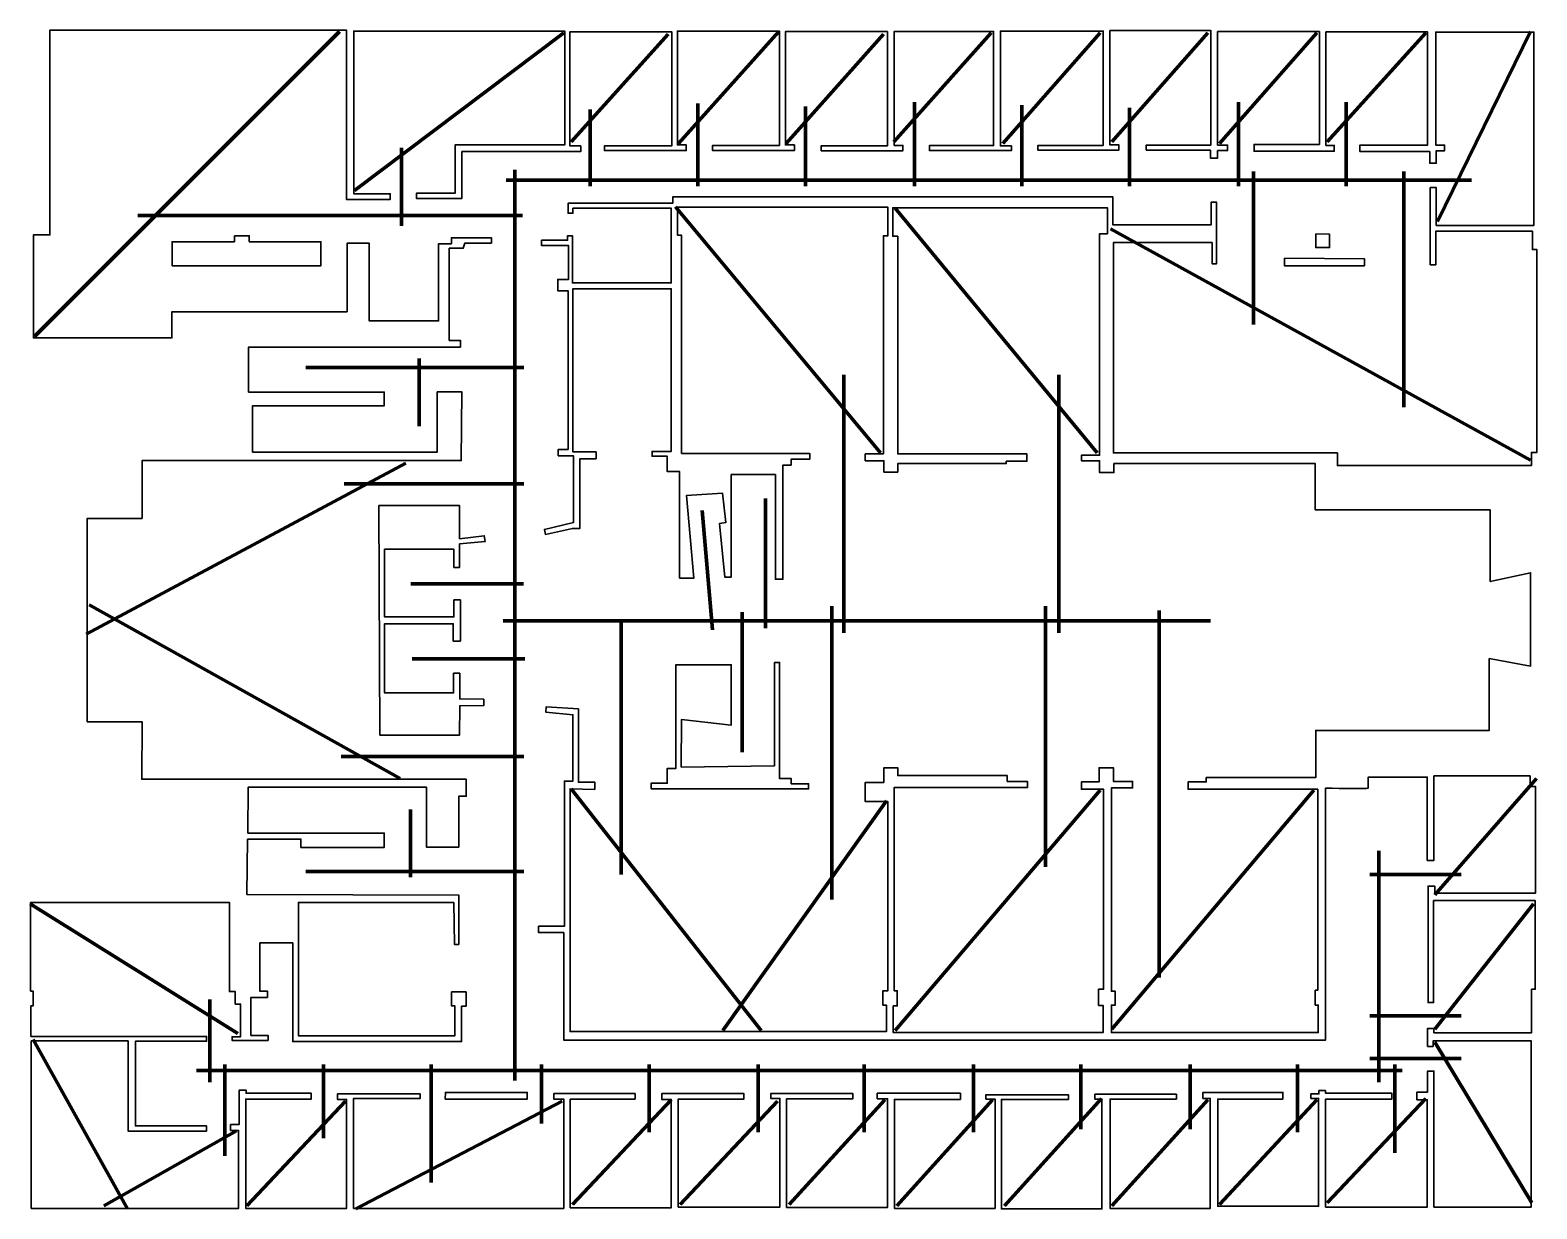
# Model space of a CAD drawing. Header units: inches. Extents: x 56 to 236, y 27 to 168.
import ezdxf

# ---------------------------------------------------------------- set-up
doc = ezdxf.new("R2010")
doc.units = ezdxf.units.IN
doc.header["$MEASUREMENT"] = 0
doc.layers.add('Layer 2', color=7, linetype='Continuous')
doc.layers.add('Layer 3', color=7, linetype='Continuous')

msp = doc.modelspace()

# ---------------------------------------------------------------- linework, layer by layer
at = {"layer": 'Layer 2', "color": 1, "lineweight": 35}
for points in [[(80.02, 143.71), (81.79, 143.71), (81.79, 143), (90.37, 143), (90.37, 140.12), (72.55, 140.12), (72.55, 143), (80.02, 143), (80.02, 143.71)], [(209.43, 143.94), (209.43, 142.3), (211.08, 142.3), (211.08, 143.89), (209.43, 143.94)], [(205.67, 141.01), (205.67, 140.12), (215.25, 140.12), (215.25, 140.95), (205.67, 141.01)], [(129.88, 77.51), (129.88, 78.18), (131.82, 78.18), (131.82, 79.95), (132.86, 79.95), (132.86, 92.37), (139.47, 92.37), (139.47, 85.14), (133.5, 85.79), (133.49, 80.11), (144.66, 80.27), (144.65, 92.65), (145.26, 92.65), (145.26, 78.73), (146.66, 78.73), (146.66, 78.12), (148.73, 78.12), (148.73, 77.5), (129.88, 77.51)], [(105.22, 40.38), (115.05, 40.38), (115.05, 41.17), (105.26, 41.17), (105.22, 40.38)]]:
    msp.add_lwpolyline(points, dxfattribs=at)
for points, knots in [([(123.16, 77.42), (123.16, 77.42), (123.16, 78.3), (123.16, 78.3), (123.16, 78.3), (121.18, 78.3), (121.18, 78.3), (121.18, 78.3), (121.18, 87.07), (121.18, 87.07), (121.18, 87.07), (117.34, 87.34), (117.34, 87.34), (117.34, 87.34), (117.3, 86.68), (117.3, 86.68), (117.3, 86.68), (120.52, 86.37), (120.52, 86.37), (120.52, 86.37), (120.52, 78.43), (120.52, 78.43), (120.52, 78.43), (119.5, 78.43), (119.5, 78.43), (119.5, 78.43), (119.5, 61.06), (119.5, 61.06), (119.5, 61.06), (116.42, 61.06), (116.42, 61.06), (116.42, 61.06), (116.42, 60.31), (116.42, 60.31), (116.42, 60.31), (119.42, 60.31), (119.42, 60.31), (119.42, 60.31), (119.42, 47.43), (119.42, 47.43), (119.42, 47.43), (210.61, 47.43), (210.61, 47.43), (210.61, 47.43), (210.61, 77.59), (210.61, 77.59), (210.61, 77.59), (215.72, 77.46), (215.72, 77.59), (215.72, 77.73), (215.72, 78.92), (215.72, 78.92), (215.72, 78.92), (222.78, 78.92), (222.78, 78.92), (222.78, 78.92), (222.78, 68.95), (222.78, 68.95), (222.78, 68.95), (223.57, 68.95), (223.57, 68.95), (223.57, 68.95), (223.57, 79.05), (223.57, 79.05), (223.57, 79.05), (235.08, 79.05), (235.08, 79.05), (235.08, 79.05), (235.08, 77.77), (235.08, 77.77), (235.08, 77.77), (235.74, 77.77), (235.74, 77.77), (235.74, 77.77), (235.74, 65.03), (235.74, 65.03), (235.74, 65.03), (223.66, 65.03), (223.66, 65.03), (223.66, 65.03), (223.66, 65.86), (223.66, 65.86), (223.66, 65.86), (222.87, 65.86), (222.87, 65.86), (222.87, 65.86), (222.87, 51.93), (222.87, 51.93), (222.87, 51.93), (223.53, 51.93), (223.53, 51.93), (223.53, 51.93), (223.53, 64.14), (223.53, 64.14), (223.53, 64.14), (235.7, 64.14), (235.7, 64.14), (235.7, 64.14), (235.7, 53.52), (235.7, 53.52), (235.7, 53.52), (235.26, 53.52), (235.26, 53.52), (235.26, 53.52), (235.26, 48.31), (235.26, 48.31), (235.26, 48.31), (223.57, 48.31), (223.57, 48.31), (223.57, 48.31), (223.57, 48.84), (223.57, 48.84), (223.57, 48.84), (222.82, 48.84), (222.82, 48.84), (222.82, 48.84), (222.82, 46.68), (222.82, 46.68), (222.82, 46.68), (223.48, 46.68), (223.48, 46.68), (223.48, 46.68), (223.48, 47.34), (223.48, 47.34), (223.48, 47.34), (235.21, 47.34), (235.21, 47.34), (235.21, 47.34), (235.21, 27.45), (235.21, 27.45), (235.21, 27.45), (223.57, 27.45), (223.57, 27.45), (223.57, 27.45), (223.57, 43.73), (223.57, 43.73), (223.57, 43.73), (222.82, 43.73), (222.82, 43.73), (222.82, 43.73), (222.82, 41.21), (222.82, 41.21), (222.82, 41.21), (221.54, 41.21), (221.54, 41.21), (221.54, 41.21), (221.54, 40.29), (221.54, 40.29), (221.54, 40.29), (222.78, 40.29), (222.78, 40.29), (222.78, 40.29), (222.78, 27.45), (222.78, 27.45), (222.78, 27.45), (210.61, 27.45), (210.61, 27.45), (210.61, 27.45), (210.61, 40.38), (210.61, 40.38), (210.61, 40.38), (218.55, 40.38), (218.55, 40.38), (218.55, 40.38), (218.55, 41.08), (218.55, 41.08), (218.55, 41.08), (210.61, 41.08), (210.61, 41.08), (210.61, 41.08), (210.61, 41.39), (210.61, 41.39), (210.61, 41.39), (209.81, 41.39), (209.81, 41.39), (209.81, 41.39), (209.81, 40.99), (209.81, 40.99), (209.81, 40.99), (208.84, 40.99), (208.84, 40.99), (208.84, 40.99), (208.84, 40.46), (208.84, 40.46), (208.84, 40.46), (209.77, 40.46), (209.77, 40.46), (209.77, 40.46), (209.77, 27.54), (209.77, 27.54), (209.77, 27.54), (197.69, 27.54), (197.69, 27.54), (197.69, 27.54), (197.69, 40.38), (197.69, 40.38), (197.69, 40.38), (205.49, 40.38), (205.49, 40.38), (205.49, 40.38), (205.49, 41.17), (205.49, 41.17), (205.49, 41.17), (195.92, 41.17), (195.92, 41.17), (195.92, 41.17), (195.92, 40.46), (195.92, 40.46), (195.92, 40.46), (196.81, 40.46), (196.81, 40.46), (196.81, 40.46), (196.81, 27.28), (196.81, 27.28), (196.81, 27.28), (184.81, 27.28), (184.81, 27.28), (184.81, 27.28), (184.81, 40.38), (184.81, 40.38), (184.81, 40.38), (192.75, 40.38), (192.75, 40.38), (192.75, 40.38), (192.75, 40.95), (192.75, 40.95), (192.75, 40.95), (183, 40.95), (183, 40.95), (183, 40.95), (183, 40.38), (183, 40.38), (183, 40.38), (183.84, 40.38), (183.84, 40.38), (183.84, 40.38), (183.84, 27.23), (183.84, 27.23), (183.84, 27.23), (171.8, 27.23), (171.8, 27.23), (171.8, 27.23), (171.8, 40.33), (171.8, 40.33), (171.8, 40.33), (179.83, 40.33), (179.83, 40.33), (179.83, 40.33), (179.83, 40.9), (179.83, 40.9), (179.83, 40.9), (169.95, 40.9), (169.95, 40.9), (169.95, 40.9), (169.95, 40.38), (169.95, 40.38), (169.95, 40.38), (171.05, 40.38), (171.05, 40.38), (171.05, 40.38), (171.05, 27.28), (171.05, 27.28), (171.05, 27.28), (159.01, 27.28), (159.01, 27.28), (159.01, 27.28), (159.01, 40.33), (159.01, 40.33), (159.01, 40.33), (166.91, 40.33), (166.91, 40.33), (166.91, 40.33), (166.91, 41.08), (166.91, 41.08), (166.91, 41.08), (156.94, 41.08), (156.94, 41.08), (156.94, 41.08), (156.94, 40.42), (156.94, 40.42), (156.94, 40.42), (158.18, 40.42), (158.18, 40.42), (158.18, 40.42), (158.18, 27.41), (158.18, 27.41), (158.18, 27.41), (146.09, 27.41), (146.09, 27.41), (146.09, 27.41), (146.09, 40.42), (146.09, 40.42), (146.09, 40.42), (154.03, 40.42), (154.03, 40.42), (154.03, 40.42), (154.03, 41.04), (154.03, 41.04), (154.03, 41.04), (144.2, 41.04), (144.2, 41.04), (144.2, 41.04), (144.2, 40.46), (144.2, 40.46), (144.2, 40.46), (145.3, 40.46), (145.3, 40.46), (145.3, 40.46), (145.3, 27.45), (145.3, 27.45), (145.3, 27.45), (133.13, 27.45), (133.13, 27.45), (133.13, 27.45), (133.13, 40.38), (133.13, 40.38), (133.13, 40.38), (140.98, 40.38), (140.98, 40.38), (140.98, 40.38), (140.98, 41.04), (140.98, 41.04), (140.98, 41.04), (131.15, 41.04), (131.15, 41.04), (131.15, 41.04), (131.15, 40.33), (131.15, 40.33), (131.15, 40.33), (132.29, 40.33), (132.29, 40.33), (132.29, 40.33), (132.29, 27.37), (132.29, 27.37), (132.29, 27.37), (120.21, 27.37), (120.21, 27.37), (120.21, 27.37), (120.21, 40.38), (120.21, 40.38), (120.21, 40.38), (127.97, 40.38), (127.97, 40.38), (127.97, 40.38), (127.97, 41.04), (127.97, 41.04), (127.97, 41.04), (118.22, 41.04), (118.22, 41.04), (118.22, 41.04), (118.22, 40.38), (118.22, 40.38), (118.22, 40.38), (119.42, 40.38), (119.42, 40.38), (119.42, 40.38), (119.42, 27.28), (119.42, 27.28), (119.42, 27.28), (94.28, 27.28), (94.28, 27.28), (94.28, 27.28), (94.28, 40.46), (94.28, 40.46), (94.28, 40.46), (102.26, 40.46), (102.26, 40.46), (102.26, 40.46), (102.26, 40.99), (102.26, 40.99), (102.26, 40.99), (92.34, 40.99), (92.34, 40.99), (92.34, 40.99), (92.34, 40.33), (92.34, 40.33), (92.34, 40.33), (93.44, 40.33), (93.44, 40.33), (93.44, 40.33), (93.44, 27.28), (93.44, 27.28), (93.44, 27.28), (81.36, 27.28), (81.36, 27.28), (81.36, 27.28), (81.36, 40.38), (81.36, 40.38), (81.36, 40.38), (89.21, 40.38), (89.21, 40.38), (89.21, 40.38), (89.21, 41.08), (89.21, 41.08), (89.21, 41.08), (81.4, 41.08), (81.4, 41.08), (81.4, 41.08), (81.4, 41.43), (81.4, 41.43), (81.4, 41.43), (80.57, 41.43), (80.57, 41.43), (80.57, 41.43), (80.57, 37.33), (80.57, 37.33), (80.57, 37.33), (79.55, 37.33), (79.55, 37.33), (79.55, 37.33), (79.55, 36.63), (79.55, 36.63), (79.55, 36.63), (80.52, 36.63), (80.52, 36.63), (80.52, 36.63), (80.52, 27.28), (80.52, 27.28), (80.52, 27.28), (55.69, 27.28), (55.69, 27.28), (55.69, 27.28), (55.69, 47.34), (55.69, 47.34), (55.69, 47.34), (67.29, 47.34), (67.29, 47.34), (67.29, 47.34), (67.29, 36.54), (67.29, 36.54), (67.29, 36.54), (76.69, 36.54), (76.69, 36.54), (76.69, 36.54), (76.69, 37.16), (76.69, 37.16), (76.69, 37.16), (68.17, 37.16), (68.17, 37.16), (68.17, 37.16), (68.17, 47.3), (68.17, 47.3), (68.17, 47.3), (76.69, 47.3), (76.69, 47.3), (76.69, 47.3), (76.69, 47.87), (76.69, 47.87), (76.69, 47.87), (55.65, 47.87), (55.65, 47.87), (55.65, 47.87), (55.65, 51.53), (55.65, 51.53), (55.65, 51.53), (55.92, 51.53), (55.92, 51.53), (55.92, 51.53), (55.92, 53.3), (55.92, 53.3), (55.92, 53.3), (55.61, 53.3), (55.61, 53.3), (55.61, 53.3), (55.61, 63.92), (55.61, 63.92), (55.61, 63.92), (79.42, 63.92), (79.42, 63.92), (79.42, 63.92), (79.42, 53.25), (79.42, 53.25), (79.42, 53.25), (80.12, 53.25), (80.12, 53.25), (80.12, 53.25), (80.12, 51.75), (80.12, 51.75), (80.12, 51.75), (80.74, 51.75), (80.74, 51.75), (80.74, 51.75), (80.74, 47.83), (80.74, 47.83), (80.74, 47.83), (79.73, 47.83), (79.73, 47.83), (79.73, 47.83), (79.73, 47.39), (79.73, 47.39), (79.73, 47.39), (84.05, 47.39), (84.05, 47.39), (84.05, 47.39), (84.05, 48), (84.05, 48), (84.05, 48), (81.98, 48), (81.98, 48), (81.98, 48), (81.98, 52.55), (81.98, 52.55), (81.98, 52.55), (83.96, 52.55), (83.96, 52.55), (83.96, 52.55), (83.96, 53.3), (83.96, 53.3), (83.96, 53.3), (83.04, 53.3), (83.04, 53.3), (83.04, 53.3), (83.04, 59.07), (83.04, 59.07), (83.04, 59.07), (87, 59.07), (87, 59.07), (87, 59.07), (87, 47.25), (87, 47.25), (87, 47.25), (107.2, 47.25), (107.2, 47.25), (107.2, 47.25), (107.2, 51.49), (107.2, 51.49), (107.2, 51.49), (107.73, 51.49), (107.73, 51.49), (107.73, 51.49), (107.73, 53.21), (107.73, 53.21), (107.73, 53.21), (106.01, 53.21), (106.01, 53.21), (106.01, 53.21), (106.01, 51.53), (106.01, 51.53), (106.01, 51.53), (106.41, 51.53), (106.41, 51.53), (106.41, 51.53), (106.41, 47.96), (106.41, 47.96), (106.41, 47.96), (87.67, 47.96), (87.67, 47.96), (87.67, 47.96), (87.67, 63.92), (87.67, 63.92), (87.67, 63.92), (106.27, 63.92), (106.27, 63.92), (106.27, 63.92), (106.34, 58.88), (106.34, 58.88), (106.34, 58.88), (106.87, 58.88), (106.87, 58.88), (106.87, 58.88), (106.87, 64.79), (106.87, 64.79), (106.87, 64.79), (81.49, 64.88), (81.49, 64.88), (81.49, 64.88), (81.58, 71.49), (81.58, 71.49), (81.58, 71.49), (87.97, 71.49), (87.97, 71.49), (87.97, 71.49), (87.97, 70.49), (87.97, 70.49), (87.97, 70.49), (97.94, 70.49), (97.94, 70.49), (97.94, 70.49), (97.94, 72.22), (97.94, 72.22), (97.94, 72.22), (81.62, 72.22), (81.62, 72.22), (81.62, 72.22), (81.67, 77.69), (81.67, 77.69), (81.67, 77.69), (103.01, 77.69), (103.01, 77.69), (103.01, 77.69), (103.01, 70.52), (103.01, 70.52), (103.01, 70.52), (106.87, 70.53), (106.87, 70.53), (106.87, 70.53), (106.87, 76.62), (106.87, 76.62), (106.87, 76.62), (107.76, 76.62), (107.76, 76.62), (107.76, 76.62), (107.76, 78.65), (107.76, 78.65), (107.76, 78.65), (68.92, 78.65), (68.92, 78.65), (68.92, 78.65), (68.97, 85.53), (68.97, 85.53), (68.97, 85.53), (62.4, 85.53), (62.4, 85.53), (62.4, 85.53), (62.4, 109.87), (62.4, 109.87), (62.4, 109.87), (68.97, 109.87), (68.97, 109.87), (68.97, 109.87), (68.97, 116.8), (68.97, 116.8), (68.97, 116.8), (107.16, 116.8), (107.16, 116.8), (107.16, 116.8), (107.23, 125.01), (107.23, 125.01), (107.23, 125.01), (104.29, 125.01), (104.29, 125.01), (104.29, 125.01), (104.29, 117.81), (104.29, 117.81), (104.29, 117.81), (82.18, 117.81), (82.18, 117.81), (82.18, 117.81), (82.18, 123.36), (82.18, 123.36), (82.18, 123.36), (97.94, 123.36), (97.94, 123.36), (97.94, 123.36), (97.95, 125), (97.95, 125), (97.95, 125), (81.71, 125), (81.71, 125), (81.71, 125), (81.71, 130.38), (81.71, 130.38), (81.71, 130.38), (107.05, 130.39), (107.05, 130.39), (107.05, 130.39), (107.05, 131.19), (107.05, 131.19), (107.05, 131.19), (105.73, 131.19), (105.73, 131.19), (105.73, 131.19), (105.73, 142.22), (105.73, 142.22), (105.73, 142.22), (107.4, 142.22), (107.4, 142.22), (107.4, 142.22), (107.6, 142.83), (107.6, 142.83), (107.6, 142.83), (110.77, 142.83), (110.77, 142.83), (110.77, 142.83), (110.77, 143.46), (110.77, 143.46), (110.77, 143.46), (105.99, 143.46), (105.99, 143.46), (105.99, 143.46), (105.99, 142.75), (105.99, 142.75), (105.99, 142.75), (104.45, 142.75), (104.45, 142.75), (104.45, 142.75), (104.45, 133.51), (104.45, 133.51), (104.45, 133.51), (96.14, 133.51), (96.14, 133.51), (96.14, 133.51), (96.14, 142.81), (96.14, 142.81), (96.14, 142.81), (93.49, 142.81), (93.49, 142.81), (93.49, 142.81), (93.49, 134.62), (93.49, 134.62), (93.49, 134.62), (72.54, 134.62), (72.54, 134.62), (72.54, 134.62), (72.54, 131.48), (72.54, 131.48), (72.54, 131.48), (55.96, 131.48), (55.96, 131.48), (55.96, 131.48), (55.96, 143.8), (55.96, 143.8), (55.96, 143.8), (57.94, 143.8), (57.94, 143.8), (57.94, 143.8), (57.94, 168.32), (57.94, 168.32), (57.94, 168.32), (93.42, 168.32), (93.42, 168.32), (93.42, 168.32), (93.42, 148.05), (93.42, 148.05), (93.42, 148.05), (98.66, 148.05), (98.66, 148.05), (98.66, 148.05), (98.66, 148.73), (98.66, 148.73), (98.66, 148.73), (94.29, 148.73), (94.29, 148.73), (94.29, 148.73), (94.29, 168.2), (94.29, 168.2), (94.29, 168.2), (119.55, 168.2), (119.55, 168.2), (119.55, 168.2), (119.55, 154.58), (119.55, 154.58), (119.55, 154.58), (106.42, 154.58), (106.42, 154.58), (106.42, 154.58), (106.42, 148.79), (106.42, 148.79), (106.42, 148.79), (101.8, 148.79), (101.8, 148.79), (101.8, 148.79), (101.8, 148.17), (101.8, 148.17), (101.8, 148.17), (107.23, 148.17), (107.23, 148.17), (107.23, 148.17), (107.23, 153.78), (107.23, 153.78), (107.23, 153.78), (121.46, 153.78), (121.46, 153.78), (121.46, 153.78), (121.46, 154.46), (121.46, 154.46), (121.46, 154.46), (120.16, 154.46), (120.16, 154.46), (120.16, 154.46), (120.16, 168.13), (120.16, 168.13), (120.16, 168.13), (132.36, 168.13), (132.36, 168.13), (132.36, 168.13), (132.36, 154.46), (132.36, 154.46), (132.36, 154.46), (124.29, 154.46), (124.29, 154.46), (124.29, 154.46), (124.29, 153.9), (124.29, 153.9), (124.29, 153.9), (134.09, 153.9), (134.09, 153.9), (134.09, 153.9), (134.09, 154.58), (134.09, 154.58), (134.09, 154.58), (133.04, 154.58), (133.04, 154.58), (133.04, 154.58), (133.04, 168.2), (133.04, 168.2), (133.04, 168.2), (145.24, 168.2), (145.24, 168.2), (145.24, 168.2), (145.24, 154.52), (145.24, 154.52), (145.24, 154.52), (137.23, 154.52), (137.23, 154.52), (137.23, 154.52), (137.23, 153.9), (137.23, 153.9), (137.23, 153.9), (147.03, 153.9), (147.03, 153.9), (147.03, 153.9), (147.03, 154.59), (147.03, 154.59), (147.03, 154.59), (145.96, 154.59), (145.96, 154.59), (145.96, 154.59), (145.96, 168.14), (145.96, 168.14), (145.96, 168.14), (158.16, 168.14), (158.16, 168.14), (158.16, 168.14), (158.16, 154.47), (158.16, 154.47), (158.16, 154.47), (150.22, 154.47), (150.22, 154.47), (150.22, 154.47), (150.22, 153.88), (150.22, 153.88), (150.22, 153.88), (160.01, 153.88), (160.01, 153.88), (160.01, 153.88), (160.01, 154.53), (160.01, 154.53), (160.01, 154.53), (158.99, 154.53), (158.99, 154.53), (158.99, 154.53), (158.99, 168.17), (158.99, 168.17), (158.99, 168.17), (170.86, 168.17), (170.86, 168.17), (170.86, 168.17), (170.86, 154.5), (170.86, 154.5), (170.86, 154.5), (163.19, 154.5), (163.19, 154.5), (163.19, 154.5), (163.19, 153.91), (163.19, 153.91), (163.19, 153.91), (173.01, 153.91), (173.01, 153.91), (173.01, 153.91), (173.01, 154.47), (173.01, 154.47), (173.01, 154.47), (171.69, 154.47), (171.69, 154.47), (171.69, 154.47), (171.69, 168.2), (171.69, 168.2), (171.69, 168.2), (184, 168.2), (184, 168.2), (184, 168.2), (184, 154.53), (184, 154.53), (184, 154.53), (176.18, 154.53), (176.18, 154.53), (176.18, 154.53), (176.18, 153.97), (176.18, 153.97), (176.18, 153.97), (185.88, 153.97), (185.88, 153.97), (185.88, 153.97), (185.88, 154.59), (185.88, 154.59), (185.88, 154.59), (184.8, 154.59), (184.8, 154.59), (184.8, 154.59), (184.8, 168.26), (184.8, 168.26), (184.8, 168.26), (196.88, 168.26), (196.88, 168.26), (196.88, 168.26), (196.88, 154.56), (196.88, 154.56), (196.88, 154.56), (189.15, 154.56), (189.15, 154.56), (189.15, 154.56), (189.15, 153.97), (189.15, 153.97), (189.15, 153.97), (196.82, 153.97), (196.82, 153.97), (196.82, 153.97), (196.82, 153), (196.82, 153), (196.82, 153), (197.67, 153), (197.67, 153), (197.67, 153), (197.67, 153.91), (197.67, 153.91), (197.67, 153.91), (198.88, 153.91), (198.88, 153.91), (198.88, 153.91), (198.88, 154.56), (198.88, 154.56), (198.88, 154.56), (197.67, 154.56), (197.67, 154.56), (197.67, 154.56), (197.67, 168.14), (197.67, 168.14), (197.67, 168.14), (209.87, 168.14), (209.87, 168.14), (209.87, 168.14), (209.87, 154.65), (209.87, 154.65), (209.87, 154.65), (202.05, 154.65), (202.05, 154.65), (202.05, 154.65), (202.05, 153.82), (202.05, 153.82), (202.05, 153.82), (211.64, 153.82), (211.64, 153.82), (211.64, 153.82), (211.64, 154.53), (211.64, 154.53), (211.64, 154.53), (210.64, 154.53), (210.64, 154.53), (210.64, 154.53), (210.64, 168.11), (210.64, 168.11), (210.64, 168.11), (222.81, 168.11), (222.81, 168.11), (222.81, 168.11), (222.81, 154.56), (222.81, 154.56), (222.81, 154.56), (214.72, 154.56), (214.72, 154.56), (214.72, 154.56), (214.72, 153.79), (214.72, 153.79), (214.72, 153.79), (223.07, 153.79), (223.07, 153.79), (223.07, 153.79), (223.07, 152.38), (223.07, 152.38), (223.07, 152.38), (223.84, 152.38), (223.84, 152.38), (223.84, 152.38), (223.84, 153.88), (223.84, 153.88), (223.84, 153.88), (224.84, 153.88), (224.84, 153.88), (224.84, 153.88), (224.84, 154.56), (224.84, 154.56), (224.84, 154.56), (223.78, 154.56), (223.78, 154.56), (223.78, 154.56), (223.78, 168.08), (223.78, 168.08), (223.78, 168.08), (235.54, 168.08), (235.54, 168.08), (235.54, 168.08), (235.54, 144.94), (235.54, 144.94), (235.54, 144.94), (223.84, 144.94), (223.84, 144.94), (223.84, 144.94), (223.84, 149.47), (223.84, 149.47), (223.84, 149.47), (223.13, 149.47), (223.13, 149.47), (223.13, 149.47), (223.13, 140.24), (223.13, 140.24), (223.13, 140.24), (223.78, 140.24), (223.78, 140.24), (223.78, 140.24), (223.78, 144.24), (223.78, 144.24), (223.78, 144.24), (235.36, 144.24), (235.36, 144.24), (235.36, 144.24), (235.36, 142.06), (235.36, 142.06), (235.36, 142.06), (235.89, 142.06), (235.89, 142.06), (235.89, 142.06), (235.89, 117.78), (235.89, 117.78), (235.89, 117.78), (235.24, 117.78), (235.24, 117.78), (235.24, 117.78), (235.24, 116.19), (235.24, 116.19), (235.24, 116.19), (212.02, 116.19), (212.02, 116.19), (212.02, 116.19), (212.02, 117.72), (212.02, 117.72), (212.02, 117.72), (185.21, 117.72), (185.21, 117.72), (185.21, 117.72), (185.21, 142.89), (185.21, 142.89), (185.21, 142.89), (197.03, 142.89), (197.03, 142.89), (197.03, 142.89), (197.03, 140.36), (197.03, 140.36), (197.03, 140.36), (197.56, 140.36), (197.56, 140.36), (197.56, 140.36), (197.56, 147.71), (197.56, 147.71), (197.56, 147.71), (196.91, 147.71), (196.91, 147.71), (196.91, 147.71), (196.91, 145), (196.91, 145), (196.91, 145), (185.15, 145), (185.15, 145), (185.15, 145), (185.15, 148.35), (185.15, 148.35), (185.15, 148.35), (132.47, 148.35), (132.47, 148.35), (132.47, 148.35), (132.47, 147.59), (132.47, 147.59), (132.47, 147.59), (119.94, 147.59), (119.94, 147.59), (119.94, 147.59), (119.94, 146.41), (119.94, 146.41), (119.94, 146.41), (120.53, 146.41), (120.53, 146.41), (120.53, 146.41), (120.53, 147), (120.53, 147), (120.53, 147), (132.29, 147), (132.29, 147), (132.29, 147), (132.29, 138.07), (132.29, 138.07), (132.29, 138.07), (120.47, 138.07), (120.47, 138.07), (120.47, 138.07), (120.47, 143.71), (120.47, 143.71), (120.47, 143.71), (119.89, 143.71), (119.89, 143.71), (119.89, 143.71), (119.89, 143.18), (119.89, 143.18), (119.89, 143.18), (116.77, 143.18), (116.77, 143.18), (116.77, 143.18), (116.77, 142.53), (116.77, 142.53), (116.77, 142.53), (120, 142.53), (120, 142.53), (120, 142.53), (120, 138.48), (120, 138.48), (120, 138.48), (118.71, 138.48), (118.71, 138.48), (118.71, 138.48), (118.71, 137.12), (118.71, 137.12), (118.71, 137.12), (119.94, 137.12), (119.94, 137.12), (119.94, 137.12), (119.94, 118.13), (119.94, 118.13), (119.94, 118.13), (118.77, 118.13), (118.77, 118.13), (118.77, 118.13), (118.77, 117.37), (118.77, 117.37), (118.77, 117.37), (120.59, 117.37), (120.59, 117.37), (120.59, 117.37), (120.59, 109.37), (120.59, 109.37), (120.59, 109.37), (117.12, 108.55), (117.12, 108.55), (117.12, 108.55), (117.24, 107.96), (117.24, 107.96), (117.24, 107.96), (120.47, 108.67), (120.47, 108.67), (120.47, 108.67), (121.36, 108.67), (121.36, 108.67), (121.36, 108.67), (121.36, 117.02), (121.36, 117.02), (121.36, 117.02), (123.3, 117.02), (123.3, 117.02), (123.3, 117.02), (123.3, 117.84), (123.3, 117.84), (123.3, 117.84), (120.53, 117.84), (120.53, 117.84), (120.53, 117.84), (120.53, 137.36), (120.53, 137.36), (120.53, 137.36), (132.29, 137.36), (132.29, 137.36), (132.29, 137.36), (132.29, 117.9), (132.29, 117.9), (132.29, 117.9), (130, 117.9), (130, 117.9), (130, 117.9), (130, 117.31), (130, 117.31), (130, 117.31), (131.82, 117.31), (131.82, 117.31), (131.82, 117.31), (131.82, 115.49), (131.82, 115.49), (131.82, 115.49), (133.29, 115.49), (133.29, 115.49), (133.29, 115.49), (133.29, 102.73), (133.29, 102.73), (133.29, 102.73), (135, 102.73), (135, 102.73), (135, 102.73), (134.11, 112.61), (134.11, 112.61), (134.11, 112.61), (138.41, 112.9), (138.41, 112.9), (138.41, 112.9), (138.82, 109.37), (138.82, 109.37), (138.82, 109.37), (138.05, 109.26), (138.05, 109.26), (138.05, 109.26), (138.7, 102.85), (138.7, 102.85), (138.7, 102.85), (139.48, 102.85), (139.48, 102.85), (139.48, 102.85), (139.48, 115.13), (139.48, 115.13), (139.48, 115.13), (144.76, 115.13), (144.76, 115.13), (144.76, 115.13), (144.76, 102.6), (144.76, 102.6), (144.76, 102.6), (145.65, 102.6), (145.65, 102.6), (145.65, 102.6), (145.65, 116.25), (145.65, 116.25), (145.65, 116.25), (146.64, 116.25), (146.64, 116.25), (146.64, 116.25), (146.64, 116.96), (146.64, 116.96), (146.64, 116.96), (148.87, 116.96), (148.87, 116.96), (148.87, 116.96), (148.87, 117.66), (148.87, 117.66), (148.87, 117.66), (133.53, 117.66), (133.53, 117.66), (133.53, 117.66), (133.53, 143.77), (133.53, 143.77), (133.53, 143.77), (133.06, 143.77), (133.06, 143.77), (133.06, 143.77), (133.06, 147.12), (133.06, 147.12), (133.06, 147.12), (158.22, 147.12), (158.22, 147.12), (158.22, 147.12), (158.22, 143.71), (158.22, 143.71), (158.22, 143.71), (157.69, 143.71), (157.69, 143.71), (157.69, 143.71), (157.69, 117.6), (157.69, 117.6), (157.69, 117.6), (155.52, 117.6), (155.52, 117.6), (155.52, 117.6), (155.52, 116.78), (155.52, 116.78), (155.52, 116.78), (157.75, 116.78), (157.75, 116.78), (157.75, 116.78), (157.75, 115.43), (157.75, 115.43), (157.75, 115.43), (159.4, 115.43), (159.4, 115.43), (159.4, 115.43), (159.4, 116.43), (159.4, 116.43), (159.4, 116.43), (172.39, 116.43), (172.39, 116.43), (172.39, 116.43), (172.39, 116.72), (172.39, 116.72), (172.39, 116.72), (174.86, 116.72), (174.86, 116.72), (174.86, 116.72), (174.86, 117.6), (174.86, 117.6), (174.86, 117.6), (159.4, 117.6), (159.4, 117.6), (159.4, 117.6), (159.4, 143.65), (159.4, 143.65), (159.4, 143.65), (158.81, 143.65), (158.81, 143.65), (158.81, 143.65), (158.81, 147.06), (158.81, 147.06), (158.81, 147.06), (184.5, 147.06), (184.5, 147.06), (184.5, 147.06), (184.5, 143.94), (184.5, 143.94), (184.5, 143.94), (183.56, 143.94), (183.56, 143.94), (183.56, 143.94), (183.56, 117.43), (183.56, 117.43), (183.56, 117.43), (181.39, 117.43), (181.39, 117.43), (181.39, 117.43), (181.39, 116.78), (181.39, 116.78), (181.39, 116.78), (183.56, 116.78), (183.56, 116.78), (183.56, 116.78), (183.56, 115.37), (183.56, 115.37), (183.56, 115.37), (185.27, 115.37), (185.27, 115.37), (185.27, 115.37), (185.27, 116.43), (185.27, 116.43), (185.27, 116.43), (209.37, 116.43), (209.37, 116.43), (209.37, 116.43), (209.37, 110.9), (209.37, 110.9), (209.37, 110.9), (230.31, 110.9), (230.31, 110.9), (230.31, 110.9), (230.31, 102.32), (230.31, 102.32), (230.31, 102.32), (235.13, 103.38), (235.13, 103.38), (235.13, 103.38), (235.13, 92.2), (235.13, 92.2), (235.13, 92.2), (230.19, 93.09), (230.19, 93.09), (230.19, 93.09), (230.19, 84.5), (230.19, 84.5), (230.19, 84.5), (209.43, 84.5), (209.43, 84.5), (209.43, 84.5), (209.43, 78.86), (209.43, 78.86), (209.43, 78.86), (196.32, 78.86), (196.32, 78.86), (196.32, 78.86), (196.32, 78.33), (196.32, 78.33), (196.32, 78.33), (194.15, 78.33), (194.15, 78.33), (194.15, 78.33), (194.15, 77.45), (194.15, 77.45), (194.15, 77.45), (209.67, 77.45), (209.67, 77.45), (209.67, 77.45), (209.67, 53.4), (209.67, 53.4), (209.67, 53.4), (209.37, 53.4), (209.37, 53.4), (209.37, 53.4), (209.37, 51.63), (209.37, 51.63), (209.37, 51.63), (209.73, 51.63), (209.73, 51.63), (209.73, 51.63), (209.73, 48.34), (209.73, 48.34), (209.73, 48.34), (184.97, 48.34), (184.97, 48.34), (184.97, 48.34), (184.97, 51.63), (184.97, 51.63), (184.97, 51.63), (185.44, 51.63), (185.44, 51.63), (185.44, 51.63), (185.44, 53.28), (185.44, 53.28), (185.44, 53.28), (184.97, 53.28), (184.97, 53.28), (184.97, 53.28), (184.97, 77.62), (184.97, 77.62), (184.97, 77.62), (187.5, 77.62), (187.5, 77.62), (187.5, 77.62), (187.5, 78.39), (187.5, 78.39), (187.5, 78.39), (185.21, 78.39), (185.21, 78.39), (185.21, 78.39), (185.21, 80.03), (185.21, 80.03), (185.21, 80.03), (183.5, 80.03), (183.5, 80.03), (183.5, 80.03), (183.5, 78.33), (183.5, 78.33), (183.5, 78.33), (181.39, 78.33), (181.39, 78.33), (181.39, 78.33), (181.39, 77.45), (181.39, 77.45), (181.39, 77.45), (184.03, 77.45), (184.03, 77.45), (184.03, 77.45), (184.03, 53.52), (184.03, 53.52), (184.03, 53.52), (183.44, 53.52), (183.44, 53.52), (183.44, 53.52), (183.44, 51.58), (183.44, 51.58), (183.44, 51.58), (183.97, 51.58), (183.97, 51.58), (183.97, 51.58), (183.97, 48.34), (183.97, 48.34), (183.97, 48.34), (158.87, 48.34), (158.87, 48.34), (158.87, 48.34), (158.87, 51.52), (158.87, 51.52), (158.87, 51.52), (159.34, 51.52), (159.34, 51.52), (159.34, 51.52), (159.34, 53.34), (159.34, 53.34), (159.34, 53.34), (158.99, 53.34), (158.99, 53.34), (158.99, 53.34), (158.99, 77.68), (158.99, 77.68), (158.99, 77.68), (174.92, 77.68), (174.92, 77.68), (174.92, 77.68), (174.92, 78.39), (174.92, 78.39), (174.92, 78.39), (172.51, 78.39), (172.51, 78.39), (172.51, 78.39), (172.51, 79.09), (172.51, 79.09), (172.51, 79.09), (159.4, 79.09), (159.4, 79.09), (159.4, 79.09), (159.4, 80.03), (159.4, 80.03), (159.4, 80.03), (157.75, 80.03), (157.75, 80.03), (157.75, 80.03), (157.75, 78.27), (157.75, 78.27), (157.75, 78.27), (155.52, 78.27), (155.52, 78.27), (155.52, 78.27), (155.52, 75.98), (155.52, 75.98), (155.52, 75.98), (158.22, 75.98), (158.22, 75.98), (158.22, 75.98), (158.22, 53.34), (158.22, 53.34), (158.22, 53.34), (157.63, 53.34), (157.63, 53.34), (157.63, 53.34), (157.63, 51.63), (157.63, 51.63), (157.63, 51.63), (158.04, 51.63), (158.04, 51.63), (158.04, 51.63), (158.04, 48.46), (158.04, 48.46), (158.04, 48.46), (120.18, 48.46), (120.18, 48.46), (120.18, 48.46), (120.18, 77.51), (120.18, 77.51), (120.18, 77.51), (123.16, 77.42), (123.16, 77.42)], [0, 0, 0, 0, 1, 1, 1, 2, 2, 2, 3, 3, 3, 4, 4, 4, 5, 5, 5, 6, 6, 6, 7, 7, 7, 8, 8, 8, 9, 9, 9, 10, 10, 10, 11, 11, 11, 12, 12, 12, 13, 13, 13, 14, 14, 14, 15, 15, 15, 16, 16, 16, 17, 17, 17, 18, 18, 18, 19, 19, 19, 20, 20, 20, 21, 21, 21, 22, 22, 22, 23, 23, 23, 24, 24, 24, 25, 25, 25, 26, 26, 26, 27, 27, 27, 28, 28, 28, 29, 29, 29, 30, 30, 30, 31, 31, 31, 32, 32, 32, 33, 33, 33, 34, 34, 34, 35, 35, 35, 36, 36, 36, 37, 37, 37, 38, 38, 38, 39, 39, 39, 40, 40, 40, 41, 41, 41, 42, 42, 42, 43, 43, 43, 44, 44, 44, 45, 45, 45, 46, 46, 46, 47, 47, 47, 48, 48, 48, 49, 49, 49, 50, 50, 50, 51, 51, 51, 52, 52, 52, 53, 53, 53, 54, 54, 54, 55, 55, 55, 56, 56, 56, 57, 57, 57, 58, 58, 58, 59, 59, 59, 60, 60, 60, 61, 61, 61, 62, 62, 62, 63, 63, 63, 64, 64, 64, 65, 65, 65, 66, 66, 66, 67, 67, 67, 68, 68, 68, 69, 69, 69, 70, 70, 70, 71, 71, 71, 72, 72, 72, 73, 73, 73, 74, 74, 74, 75, 75, 75, 76, 76, 76, 77, 77, 77, 78, 78, 78, 79, 79, 79, 80, 80, 80, 81, 81, 81, 82, 82, 82, 83, 83, 83, 84, 84, 84, 85, 85, 85, 86, 86, 86, 87, 87, 87, 88, 88, 88, 89, 89, 89, 90, 90, 90, 91, 91, 91, 92, 92, 92, 93, 93, 93, 94, 94, 94, 95, 95, 95, 96, 96, 96, 97, 97, 97, 98, 98, 98, 99, 99, 99, 100, 100, 100, 101, 101, 101, 102, 102, 102, 103, 103, 103, 104, 104, 104, 105, 105, 105, 106, 106, 106, 107, 107, 107, 108, 108, 108, 109, 109, 109, 110, 110, 110, 111, 111, 111, 112, 112, 112, 113, 113, 113, 114, 114, 114, 115, 115, 115, 116, 116, 116, 117, 117, 117, 118, 118, 118, 119, 119, 119, 120, 120, 120, 121, 121, 121, 122, 122, 122, 123, 123, 123, 124, 124, 124, 125, 125, 125, 126, 126, 126, 127, 127, 127, 128, 128, 128, 129, 129, 129, 130, 130, 130, 131, 131, 131, 132, 132, 132, 133, 133, 133, 134, 134, 134, 135, 135, 135, 136, 136, 136, 137, 137, 137, 138, 138, 138, 139, 139, 139, 140, 140, 140, 141, 141, 141, 142, 142, 142, 143, 143, 143, 144, 144, 144, 145, 145, 145, 146, 146, 146, 147, 147, 147, 148, 148, 148, 149, 149, 149, 150, 150, 150, 151, 151, 151, 152, 152, 152, 153, 153, 153, 154, 154, 154, 155, 155, 155, 156, 156, 156, 157, 157, 157, 158, 158, 158, 159, 159, 159, 160, 160, 160, 161, 161, 161, 162, 162, 162, 163, 163, 163, 164, 164, 164, 165, 165, 165, 166, 166, 166, 167, 167, 167, 168, 168, 168, 169, 169, 169, 170, 170, 170, 171, 171, 171, 172, 172, 172, 173, 173, 173, 174, 174, 174, 175, 175, 175, 176, 176, 176, 177, 177, 177, 178, 178, 178, 179, 179, 179, 180, 180, 180, 181, 181, 181, 182, 182, 182, 183, 183, 183, 184, 184, 184, 185, 185, 185, 186, 186, 186, 187, 187, 187, 188, 188, 188, 189, 189, 189, 190, 190, 190, 191, 191, 191, 192, 192, 192, 193, 193, 193, 194, 194, 194, 195, 195, 195, 196, 196, 196, 197, 197, 197, 198, 198, 198, 199, 199, 199, 200, 200, 200, 201, 201, 201, 202, 202, 202, 203, 203, 203, 204, 204, 204, 205, 205, 205, 206, 206, 206, 207, 207, 207, 208, 208, 208, 209, 209, 209, 210, 210, 210, 211, 211, 211, 212, 212, 212, 213, 213, 213, 214, 214, 214, 215, 215, 215, 216, 216, 216, 217, 217, 217, 218, 218, 218, 219, 219, 219, 220, 220, 220, 221, 221, 221, 222, 222, 222, 223, 223, 223, 224, 224, 224, 225, 225, 225, 226, 226, 226, 227, 227, 227, 228, 228, 228, 229, 229, 229, 230, 230, 230, 231, 231, 231, 232, 232, 232, 233, 233, 233, 234, 234, 234, 235, 235, 235, 236, 236, 236, 237, 237, 237, 238, 238, 238, 239, 239, 239, 240, 240, 240, 241, 241, 241, 242, 242, 242, 243, 243, 243, 244, 244, 244, 245, 245, 245, 246, 246, 246, 247, 247, 247, 248, 248, 248, 249, 249, 249, 250, 250, 250, 251, 251, 251, 252, 252, 252, 253, 253, 253, 254, 254, 254, 255, 255, 255, 256, 256, 256, 257, 257, 257, 258, 258, 258, 259, 259, 259, 260, 260, 260, 261, 261, 261, 262, 262, 262, 263, 263, 263, 264, 264, 264, 265, 265, 265, 266, 266, 266, 267, 267, 267, 268, 268, 268, 269, 269, 269, 270, 270, 270, 271, 271, 271, 272, 272, 272, 273, 273, 273, 274, 274, 274, 275, 275, 275, 276, 276, 276, 277, 277, 277, 278, 278, 278, 279, 279, 279, 280, 280, 280, 281, 281, 281, 282, 282, 282, 283, 283, 283, 284, 284, 284, 285, 285, 285, 286, 286, 286, 287, 287, 287, 288, 288, 288, 289, 289, 289, 290, 290, 290, 291, 291, 291, 292, 292, 292, 293, 293, 293, 294, 294, 294, 295, 295, 295, 296, 296, 296, 297, 297, 297, 298, 298, 298, 299, 299, 299, 300, 300, 300, 301, 301, 301, 302, 302, 302, 303, 303, 303, 304, 304, 304, 305, 305, 305, 306, 306, 306, 307, 307, 307, 308, 308, 308, 309, 309, 309, 310, 310, 310, 311, 311, 311, 312, 312, 312, 313, 313, 313, 314, 314, 314, 315, 315, 315, 316, 316, 316, 317, 317, 317, 318, 318, 318, 319, 319, 319, 320, 320, 320, 321, 321, 321, 322, 322, 322, 323, 323, 323, 324, 324, 324, 325, 325, 325, 326, 326, 326, 327, 327, 327, 328, 328, 328, 329, 329, 329, 330, 330, 330, 331, 331, 331, 332, 332, 332, 333, 333, 333, 334, 334, 334, 335, 335, 335, 336, 336, 336, 337, 337, 337, 338, 338, 338, 339, 339, 339, 340, 340, 340, 341, 341, 341, 342, 342, 342, 343, 343, 343, 344, 344, 344, 345, 345, 345, 346, 346, 346, 347, 347, 347, 348, 348, 348, 349, 349, 349, 350, 350, 350, 351, 351, 351, 352, 352, 352, 353, 353, 353, 354, 354, 354, 355, 355, 355, 356, 356, 356, 357, 357, 357, 358, 358, 358, 359, 359, 359, 360, 360, 360, 361, 361, 361, 362, 362, 362, 363, 363, 363, 364, 364, 364, 365, 365, 365, 366, 366, 366, 367, 367, 367, 368, 368, 368, 369, 369, 369, 370, 370, 370, 371, 371, 371, 372, 372, 372, 373, 373, 373, 374, 374, 374, 375, 375, 375, 376, 376, 376, 377, 377, 377, 378, 378, 378, 379, 379, 379, 380, 380, 380, 381, 381, 381, 382, 382, 382, 383, 383, 383, 384, 384, 384, 385, 385, 385, 386, 386, 386, 387, 387, 387, 388, 388, 388, 389, 389, 389, 390, 390, 390, 391, 391, 391, 392, 392, 392, 393, 393, 393, 394, 394, 394, 395, 395, 395, 396, 396, 396, 397, 397, 397, 398, 398, 398, 399, 399, 399, 400, 400, 400, 401, 401, 401, 402, 402, 402, 403, 403, 403, 404, 404, 404, 405, 405, 405, 406, 406, 406, 407, 407, 407, 408, 408, 408, 409, 409, 409, 410, 410, 410, 411, 411, 411, 412, 412, 412, 413, 413, 413, 414, 414, 414, 415, 415, 415, 416, 416, 416, 417, 417, 417, 418, 418, 418, 419, 419, 419, 420, 420, 420, 421, 421, 421, 422, 422, 422, 423, 423, 423, 424, 424, 424, 425, 425, 425, 426, 426, 426, 427, 427, 427, 428, 428, 428, 429, 429, 429, 430, 430, 430, 431, 431, 431, 432, 432, 432, 433, 433, 433, 434, 434, 434, 435, 435, 435, 436, 436, 436, 437, 437, 437, 438, 438, 438, 439, 439, 439, 440, 440, 440, 441, 441, 441, 442, 442, 442, 443, 443, 443, 444, 444, 444, 445, 445, 445, 446, 446, 446, 447, 447, 447, 448, 448, 448, 449, 449, 449, 450, 450, 450, 451, 451, 451, 452, 452, 452, 453, 453, 453, 454, 454, 454, 455, 455, 455, 456, 456, 456, 457, 457, 457, 458, 458, 458, 459, 459, 459, 460, 460, 460, 461, 461, 461, 462, 462, 462, 463, 463, 463, 464, 464, 464, 465, 465, 465, 466, 466, 466, 467, 467, 467, 468, 468, 468, 469, 469, 469, 470, 470, 470, 471, 471, 471, 472, 472, 472, 473, 473, 473, 474, 474, 474, 475, 475, 475, 476, 476, 476, 477, 477, 477, 478, 478, 478, 479, 479, 479, 480, 480, 480, 481, 481, 481, 482, 482, 482, 483, 483, 483, 484, 484, 484, 485, 485, 485, 486, 486, 486, 487, 487, 487, 488, 488, 488, 489, 489, 489, 490, 490, 490, 491, 491, 491, 492, 492, 492, 493, 493, 493, 494, 494, 494, 495, 495, 495, 496, 496, 496, 497, 497, 497, 498, 498, 498, 499, 499, 499, 500, 500, 500, 501, 501, 501, 502, 502, 502, 503, 503, 503, 504, 504, 504, 505, 505, 505, 506, 506, 506, 507, 507, 507, 508, 508, 508, 509, 509, 509, 509]), ([(106.96, 107.43), (106.96, 107.43), (106.96, 111.41), (106.96, 111.41), (106.96, 111.41), (97.31, 111.41), (97.31, 111.41), (97.31, 111.41), (97.43, 83.95), (97.43, 83.95), (97.43, 83.95), (106.96, 83.95), (106.96, 83.95), (106.96, 83.95), (106.97, 87.45), (106.97, 87.45), (106.97, 87.45), (109.86, 87.48), (109.86, 87.48), (109.86, 87.48), (109.86, 88.23), (109.86, 88.23), (109.86, 88.23), (106.97, 88.27), (106.97, 88.27), (106.97, 88.27), (106.98, 91.34), (106.98, 91.34), (106.98, 91.34), (106.24, 91.34), (106.24, 91.34), (106.24, 91.34), (106.24, 88.98), (106.24, 88.98), (106.24, 88.98), (97.98, 88.98), (97.98, 88.98), (97.98, 88.98), (97.98, 97.27), (97.98, 97.27), (97.98, 97.27), (106.2, 97.27), (106.2, 97.27), (106.2, 97.27), (106.2, 95.19), (106.2, 95.19), (106.2, 95.19), (107.05, 95.19), (107.05, 95.19), (107.05, 95.19), (107.05, 100.12), (107.05, 100.12), (107.05, 100.12), (106.28, 100.12), (106.28, 100.12), (106.28, 100.12), (106.28, 98.08), (106.28, 98.08), (106.28, 98.08), (97.98, 98.08), (97.98, 98.08), (97.98, 98.08), (97.98, 106.19), (97.98, 106.19), (97.98, 106.19), (106.28, 106.19), (106.28, 106.19), (106.28, 106.19), (106.28, 104.01), (106.28, 104.01), (106.28, 104.01), (106.96, 104.01), (106.96, 104.01), (106.96, 104.01), (106.96, 106.82), (106.96, 106.82), (106.96, 106.82), (110.03, 107.13), (110.03, 107.13), (110.03, 107.13), (109.92, 107.81), (109.92, 107.81), (109.92, 107.81), (106.96, 107.43), (106.96, 107.43)], [0, 0, 0, 0, 1, 1, 1, 2, 2, 2, 3, 3, 3, 4, 4, 4, 5, 5, 5, 6, 6, 6, 7, 7, 7, 8, 8, 8, 9, 9, 9, 10, 10, 10, 11, 11, 11, 12, 12, 12, 13, 13, 13, 14, 14, 14, 15, 15, 15, 16, 16, 16, 17, 17, 17, 18, 18, 18, 19, 19, 19, 20, 20, 20, 21, 21, 21, 22, 22, 22, 23, 23, 23, 24, 24, 24, 25, 25, 25, 26, 26, 26, 27, 27, 27, 28, 28, 28, 28])]:
    msp.add_open_spline(points, degree=3, knots=knots, dxfattribs=at)
at = {"layer": 'Layer 3', "color": 4, "lineweight": 106}
for points in [[(56.09, 131.66), (92.6, 168.17)], [(94.37, 149.12), (119.42, 167.99)], [(120.3, 154.94), (131.94, 167.82)], [(133.17, 154.76), (145.17, 168.17)], [(146.05, 154.76), (157.69, 167.82)], [(158.93, 154.94), (170.57, 167.99)], [(171.98, 154.76), (183.62, 167.99)], [(185.03, 154.94), (196.5, 167.99)], [(197.91, 154.76), (209.55, 167.99)], [(210.78, 154.94), (222.6, 167.99)], [(224.01, 145.41), (235.13, 168.17)], [(122.59, 158.82), (122.59, 149.65)], [(135.47, 159.53), (135.47, 149.65)], [(148.34, 159.17), (148.34, 149.65)], [(161.4, 159.7), (161.4, 149.65)], [(174.27, 159.35), (174.27, 149.65)], [(187.15, 159), (187.15, 149.65)], [(200.2, 159.7), (200.2, 149.65)], [(213.08, 159.7), (213.08, 149.65)], [(100.01, 144.89), (100.01, 154.23)], [(113.59, 151.59), (113.59, 42.58)], [(112.54, 150.35), (228.07, 150.35)], [(201.97, 151.41), (201.97, 133.07)], [(219.96, 151.41), (219.96, 123.19)], [(114.48, 146.12), (68.44, 146.12)], [(132.82, 147.18), (157.34, 117.72)], [(159.1, 147), (183.27, 117.72)], [(184.86, 144.53), (235.13, 116.84)], [(102.13, 129.01), (102.13, 120.9)], [(88.55, 127.95), (114.65, 127.95)], [(152.93, 127.07), (152.93, 96.2)], [(178.68, 127.07), (178.68, 96.2)], [(62.27, 96.03), (100.54, 116.49)], [(93.13, 114.02), (114.65, 114.02)], [(143.58, 96.73), (143.58, 112.25)], [(137.23, 96.56), (136, 110.84)], [(101.11, 102.03), (114.6, 102.03)], [(99.84, 78.74), (62.62, 99.55)], [(151.52, 64.28), (151.52, 99.38)], [(177.09, 68.16), (177.09, 99.38)], [(112.18, 97.61), (196.85, 97.61)], [(126.29, 67.27), (126.29, 97.44)], [(140.76, 81.91), (140.76, 98.67)], [(190.68, 54.93), (190.68, 98.85)], [(101.27, 93.07), (114.76, 93.07)], [(92.78, 81.39), (114.65, 81.39)], [(235.83, 78.74), (223.66, 64.81)], [(120.3, 77.51), (143.05, 48.58)], [(138.47, 48.58), (158.04, 76.09)], [(183.62, 77.33), (159.1, 48.58)], [(209.2, 77.33), (185.03, 48.75)], [(101.07, 66.92), (101.07, 75.04)], [(216.96, 42.4), (216.96, 70.1)], [(88.55, 67.63), (114.65, 67.63)], [(215.9, 67.27), (226.84, 67.27)], [(80.43, 48.22), (55.56, 63.75)], [(235.48, 63.75), (223.66, 48.75)], [(77.08, 52.28), (77.08, 42.4)], [(215.9, 50.34), (226.84, 50.34)], [(67.2, 27.23), (55.92, 47.52)], [(223.66, 47.17), (235.3, 27.94)], [(215.9, 45.23), (226.84, 45.23)], [(75.49, 43.81), (219.78, 43.81)], [(78.85, 44.52), (78.85, 33.58)], [(90.66, 44.52), (90.66, 35.7)], [(103.54, 44.52), (103.54, 30.41)], [(116.77, 44.52), (116.77, 37.46)], [(129.65, 44.52), (129.65, 36.41)], [(142.7, 44.52), (142.7, 36.41)], [(155.4, 44.52), (155.4, 36.41)], [(168.45, 44.52), (168.45, 36.41)], [(181.33, 44.52), (181.33, 36.76)], [(194.38, 44.52), (194.38, 36.76)], [(207.26, 44.52), (207.26, 36.41)], [(218.9, 44.52), (218.9, 33.94)], [(93.31, 40.11), (81.49, 27.59)], [(119.24, 40.11), (94.54, 27.23)], [(132.29, 40.29), (120.47, 27.76)], [(144.99, 40.11), (133.35, 27.76)], [(157.87, 40.29), (146.4, 27.76)], [(170.74, 40.29), (159.28, 27.59)], [(183.8, 40.46), (172.16, 27.59)], [(196.5, 40.29), (185.03, 27.59)], [(209.55, 40.29), (197.91, 27.76)], [(222.6, 40.46), (210.78, 27.94)], [(80.26, 36.58), (64.38, 27.59)]]:
    msp.add_lwpolyline(points, dxfattribs=at)

doc.saveas('drawing.dxf')
